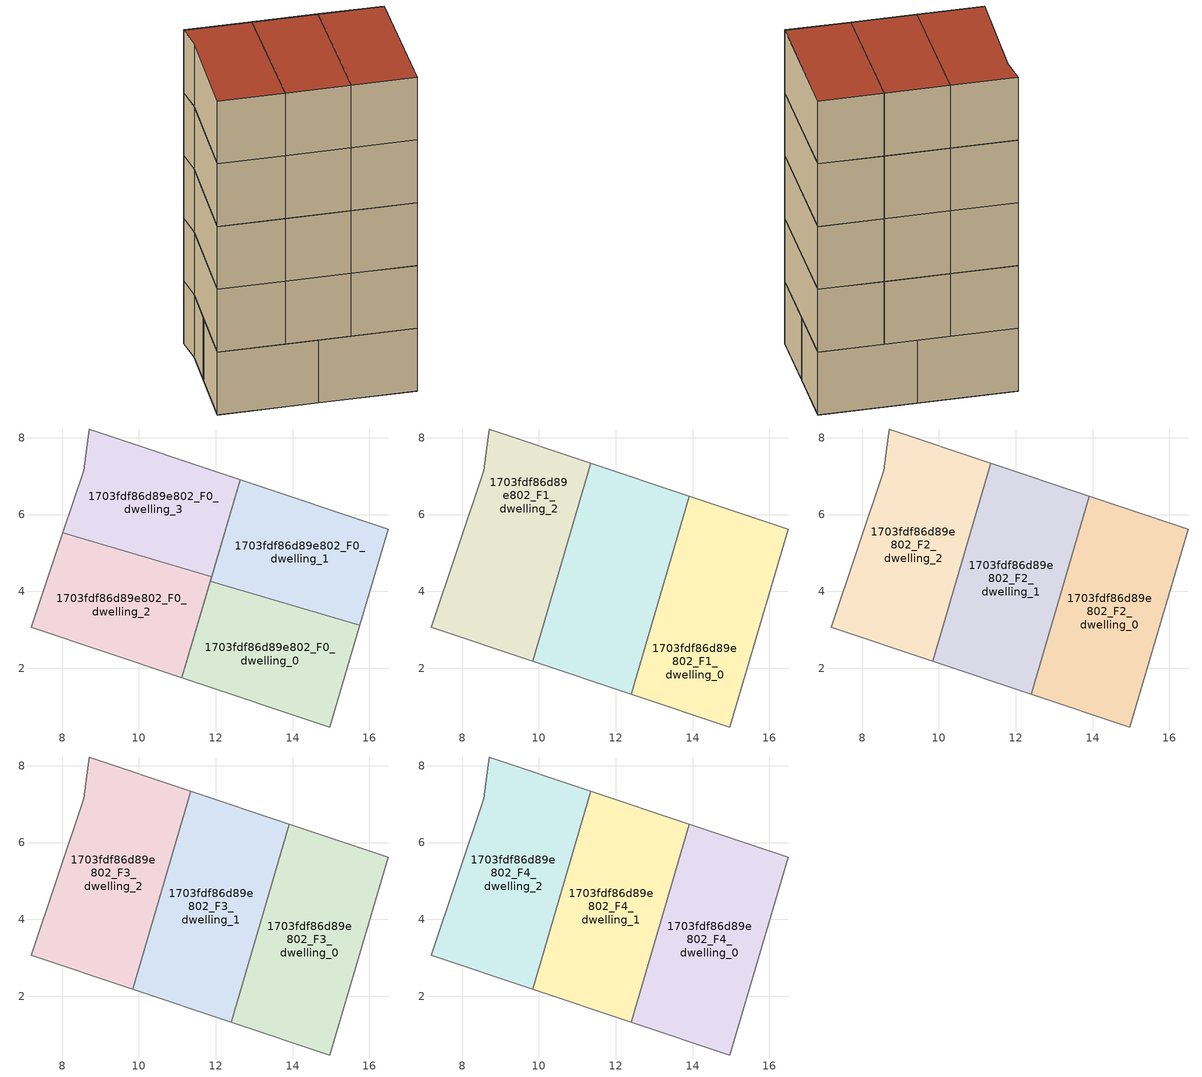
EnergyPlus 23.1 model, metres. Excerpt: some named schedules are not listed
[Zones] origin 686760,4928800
1703fdf86d89e802_F0_dwelling_0
 floor ground (EU_floor_Construction): 14.97,0.47 15.75,3.12 11.86,4.26 11.12,1.76 z0
 wall adiabatic (EU_wall_Construction): 15.75,3.12 14.97,0.47 11.12,1.76 11.86,4.26 z0:3
 wall to 1703fdf86d89e802_F0_dwelling_1 (EU_wall_Construction): 11.86,4.26 15.75,3.12 z0:3
1703fdf86d89e802_F0_dwelling_1
 floor ground (EU_floor_Construction): 15.75,3.12 16.49,5.62 12.64,6.91 11.86,4.26 z0
 wall adiabatic (EU_wall_Construction): 11.86,4.26 12.64,6.91 16.49,5.62 15.75,3.12 z0:3
1703fdf86d89e802_F0_dwelling_2
 floor ground (EU_floor_Construction): 11.12,1.76 11.9,4.39 8.02,5.53 7.2,3.07 z0
 wall adiabatic (EU_wall_Construction): 11.9,4.39 11.12,1.76 7.2,3.07 8.02,5.53 z0:3
 wall to 1703fdf86d89e802_F0_dwelling_3 (EU_wall_Construction): 8.02,5.53 11.9,4.39 z0:3
1703fdf86d89e802_F0_dwelling_3
 floor ground (EU_floor_Construction): 11.9,4.39 12.64,6.91 8.71,8.23 8.56,7.14 8.02,5.53 z0
 wall adiabatic (EU_wall_Construction): 8.02,5.53 8.56,7.14 8.71,8.23 12.64,6.91 11.9,4.39 z0:3
1703fdf86d89e802_F1_dwelling_0
 floor to 1703fdf86d89e802_F0_dwelling_0 (EU_floor_Construction): 14.97,0.47 15.75,3.12 13.16,3.88 12.41,1.33 z3
 floor to 1703fdf86d89e802_F0_dwelling_1 (EU_floor_Construction): 15.75,3.12 16.49,5.62 13.92,6.48 13.16,3.88 z3
 wall adiabatic (EU_wall_Construction): 13.92,6.48 16.49,5.62 14.97,0.47 12.41,1.33 z3:6
 wall to 1703fdf86d89e802_F1_dwelling_1 (EU_wall_Construction): 12.41,1.33 13.92,6.48 z3:6
1703fdf86d89e802_F1_dwelling_1
 floor to 1703fdf86d89e802_F0_dwelling_1 (EU_floor_Construction): 13.16,3.88 13.92,6.48 12.64,6.91 11.86,4.26 z3
 floor to 1703fdf86d89e802_F0_dwelling_0 (EU_floor_Construction): 12.41,1.33 13.16,3.88 11.86,4.26 11.12,1.76 z3
 floor to 1703fdf86d89e802_F0_dwelling_2 (EU_floor_Construction): 11.12,1.76 11.9,4.39 10.6,4.77 9.84,2.19 z3
 floor to 1703fdf86d89e802_F0_dwelling_3 (EU_floor_Construction): 11.9,4.39 12.64,6.91 11.36,7.34 10.6,4.77 z3
 wall adiabatic (EU_wall_Construction): 12.41,1.33 9.84,2.19 / 11.36,7.34 13.92,6.48 z3:6
 wall to 1703fdf86d89e802_F1_dwelling_2 (EU_wall_Construction): 9.84,2.19 11.36,7.34 z3:6
1703fdf86d89e802_F1_dwelling_2
 floor to 1703fdf86d89e802_F0_dwelling_2 (EU_floor_Construction): 9.84,2.19 10.6,4.77 8.02,5.53 7.2,3.07 z3
 floor to 1703fdf86d89e802_F0_dwelling_3 (EU_floor_Construction): 10.6,4.77 11.36,7.34 8.71,8.23 8.56,7.14 8.02,5.53 z3
 wall adiabatic (EU_wall_Construction): 9.84,2.19 7.2,3.07 8.56,7.14 8.71,8.23 11.36,7.34 z3:6
1703fdf86d89e802_F2_dwelling_0
 floor to 1703fdf86d89e802_F1_dwelling_0 (EU_floor_Construction): 14.97,0.47 16.49,5.62 13.92,6.48 12.41,1.33 z6
 wall adiabatic (EU_wall_Construction): 13.92,6.48 16.49,5.62 14.97,0.47 12.41,1.33 z6:9
 wall to 1703fdf86d89e802_F2_dwelling_1 (EU_wall_Construction): 12.41,1.33 13.92,6.48 z6:9
1703fdf86d89e802_F2_dwelling_1
 floor to 1703fdf86d89e802_F1_dwelling_1 (EU_floor_Construction): 12.41,1.33 13.92,6.48 11.36,7.34 9.84,2.19 z6
 wall adiabatic (EU_wall_Construction): 12.41,1.33 9.84,2.19 / 11.36,7.34 13.92,6.48 z6:9
 wall to 1703fdf86d89e802_F2_dwelling_2 (EU_wall_Construction): 9.84,2.19 11.36,7.34 z6:9
1703fdf86d89e802_F2_dwelling_2
 floor to 1703fdf86d89e802_F1_dwelling_2 (EU_floor_Construction): 9.84,2.19 11.36,7.34 8.71,8.23 8.56,7.14 7.2,3.07 z6
 wall adiabatic (EU_wall_Construction): 9.84,2.19 7.2,3.07 8.56,7.14 8.71,8.23 11.36,7.34 z6:9
1703fdf86d89e802_F3_dwelling_0
 floor to 1703fdf86d89e802_F2_dwelling_0 (EU_floor_Construction): 14.97,0.47 16.49,5.62 13.92,6.48 12.41,1.33 z9
 wall adiabatic (EU_wall_Construction): 13.92,6.48 16.49,5.62 14.97,0.47 12.41,1.33 z9:12
 wall to 1703fdf86d89e802_F3_dwelling_1 (EU_wall_Construction): 12.41,1.33 13.92,6.48 z9:12
1703fdf86d89e802_F3_dwelling_1
 floor to 1703fdf86d89e802_F2_dwelling_1 (EU_floor_Construction): 12.41,1.33 13.92,6.48 11.36,7.34 9.84,2.19 z9
 wall adiabatic (EU_wall_Construction): 12.41,1.33 9.84,2.19 / 11.36,7.34 13.92,6.48 z9:12
 wall to 1703fdf86d89e802_F3_dwelling_2 (EU_wall_Construction): 9.84,2.19 11.36,7.34 z9:12
1703fdf86d89e802_F3_dwelling_2
 floor to 1703fdf86d89e802_F2_dwelling_2 (EU_floor_Construction): 9.84,2.19 11.36,7.34 8.71,8.23 8.56,7.14 7.2,3.07 z9
 wall adiabatic (EU_wall_Construction): 9.84,2.19 7.2,3.07 8.56,7.14 8.71,8.23 11.36,7.34 z9:12
1703fdf86d89e802_F4_dwelling_0
 floor to 1703fdf86d89e802_F3_dwelling_0 (EU_floor_Construction): 14.97,0.47 16.49,5.62 13.92,6.48 12.41,1.33 z12
 wall adiabatic (EU_wall_Construction): 13.92,6.48 16.49,5.62 14.97,0.47 12.41,1.33 z12:15
 wall to 1703fdf86d89e802_F4_dwelling_1 (EU_wall_Construction): 12.41,1.33 13.92,6.48 z12:15
 roof outside (EU_roof_Construction): 16.49,5.62 14.97,0.47 12.41,1.33 13.92,6.48 z15
1703fdf86d89e802_F4_dwelling_1
 floor to 1703fdf86d89e802_F3_dwelling_1 (EU_floor_Construction): 12.41,1.33 13.92,6.48 11.36,7.34 9.84,2.19 z12
 wall adiabatic (EU_wall_Construction): 12.41,1.33 9.84,2.19 / 11.36,7.34 13.92,6.48 z12:15
 wall to 1703fdf86d89e802_F4_dwelling_2 (EU_wall_Construction): 9.84,2.19 11.36,7.34 z12:15
 roof outside (EU_roof_Construction): 13.92,6.48 12.41,1.33 9.84,2.19 11.36,7.34 z15
1703fdf86d89e802_F4_dwelling_2
 floor to 1703fdf86d89e802_F3_dwelling_2 (EU_floor_Construction): 9.84,2.19 11.36,7.34 8.71,8.23 8.56,7.14 7.2,3.07 z12
 wall adiabatic (EU_wall_Construction): 9.84,2.19 7.2,3.07 8.56,7.14 8.71,8.23 11.36,7.34 z12:15
 roof outside (EU_roof_Construction): 11.36,7.34 9.84,2.19 7.2,3.07 8.56,7.14 8.71,8.23 z15
[Building]
EU S2 Campaign: North Axis=0; Terrain=City; Solar Distribution=FullExterior
[Site:Location]
Bologna: Latitude=44.5; Longitude=11.25; Time Zone=1; Elevation=37
[SizingPeriod:WeatherFileDays]
AnnualSizingPeriod: Begin Month=1; Begin Day of Month=1; End Month=12; End Day of Month=31; Day of Week for Start Day=Monday; Use Weather File Daylight Saving Period=No; Use Weather File Rain and Snow Indicators=No
[MATERIAL]
EU_InternalMass_Material: Roughness=MediumRough; Thickness=0.1; Conductivity=1; Density=1800; Specific Heat=900; Thermal Absorptance=0.9; Solar Absorptance=0.7; Visible Absorptance=0.7
[MATERIAL:NOMASS] Roughness=MediumRough; Thermal Absorptance=0.9; Solar Absorptance=0.7; Visible Absorptance=0.7
Name | Thermal Resistance
EU_wall_NoMass | 0.905828
EU_roof_NoMass | 0.37593
EU_floor_NoMass | 0.67114
[CONSTRUCTION]
EU_wall_Construction: EU_wall_NoMass
EU_roof_Construction: EU_roof_NoMass
EU_floor_Construction: EU_floor_NoMass
EU_InternalMass_Construction: EU_InternalMass_Material
[ZONE] Type=1; Multiplier=1; Ceiling Height=autocalculate; Floor Area=autocalculate; Part of Total Floor Area=Yes
Name | Volume
1703fdf86d89e802_F0_dwelling_0 | 32.6851
1703fdf86d89e802_F1_dwelling_0; 1703fdf86d89e802_F2_dwelling_0; 1703fdf86d89e802_F3_dwelling_0; 1703fdf86d89e802_F4_dwelling_0 | 43.5842
1703fdf86d89e802_F0_dwelling_1 | 32.6865
1703fdf86d89e802_F1_dwelling_1; 1703fdf86d89e802_F2_dwelling_1; 1703fdf86d89e802_F3_dwelling_1; 1703fdf86d89e802_F4_dwelling_1 | 43.574
1703fdf86d89e802_F0_dwelling_2 | 32.6895
1703fdf86d89e802_F1_dwelling_2; 1703fdf86d89e802_F2_dwelling_2; 1703fdf86d89e802_F3_dwelling_2; 1703fdf86d89e802_F4_dwelling_2 | 43.593
1703fdf86d89e802_F0_dwelling_3 | 32.6829
[INTERNALMASS] Construction=EU_InternalMass_Construction
Name | Zone or ZoneList | Surface Area
1703fdf86d89e802_F0_dwelling_0_EU_InternalMass | 1703fdf86d89e802_F0_dwelling_0 | 10.8944
1703fdf86d89e802_F0_dwelling_1_EU_InternalMass | 1703fdf86d89e802_F0_dwelling_1 | 10.8969
1703fdf86d89e802_F0_dwelling_2_EU_InternalMass | 1703fdf86d89e802_F0_dwelling_2 | 10.8961
1703fdf86d89e802_F0_dwelling_3_EU_InternalMass | 1703fdf86d89e802_F0_dwelling_3 | 10.8953
1703fdf86d89e802_F1_dwelling_0_EU_InternalMass | 1703fdf86d89e802_F1_dwelling_0 | 14.5281
1703fdf86d89e802_F1_dwelling_1_EU_InternalMass | 1703fdf86d89e802_F1_dwelling_1 | 14.5247
1703fdf86d89e802_F1_dwelling_2_EU_InternalMass | 1703fdf86d89e802_F1_dwelling_2 | 14.531
1703fdf86d89e802_F2_dwelling_0_EU_InternalMass | 1703fdf86d89e802_F2_dwelling_0 | 14.5281
1703fdf86d89e802_F2_dwelling_1_EU_InternalMass | 1703fdf86d89e802_F2_dwelling_1 | 14.5247
1703fdf86d89e802_F2_dwelling_2_EU_InternalMass | 1703fdf86d89e802_F2_dwelling_2 | 14.531
1703fdf86d89e802_F3_dwelling_0_EU_InternalMass | 1703fdf86d89e802_F3_dwelling_0 | 14.5281
1703fdf86d89e802_F3_dwelling_1_EU_InternalMass | 1703fdf86d89e802_F3_dwelling_1 | 14.5247
1703fdf86d89e802_F3_dwelling_2_EU_InternalMass | 1703fdf86d89e802_F3_dwelling_2 | 14.531
1703fdf86d89e802_F4_dwelling_0_EU_InternalMass | 1703fdf86d89e802_F4_dwelling_0 | 14.5281
1703fdf86d89e802_F4_dwelling_1_EU_InternalMass | 1703fdf86d89e802_F4_dwelling_1 | 14.5247
1703fdf86d89e802_F4_dwelling_2_EU_InternalMass | 1703fdf86d89e802_F4_dwelling_2 | 14.531
[OTHEREQUIPMENT] Fuel Type=Electricity; Design Level Calculation Method=Watts/Area; Power per Zone Floor Area=1; Fraction Latent=0; Fraction Radiant=0; Fraction Lost=0; Carbon Dioxide Generation Rate=0; EndUse Subcategory=EU_Step8_InternalGains
Name | Zone or ZoneList or Space or SpaceList | Schedule
EU_Step8_InternalGain_1703fdf86d89e802_F0_dwelling_0_f000 | 1703fdf86d89e802_F0_dwelling_0 | EU_Step8_GainSchedule_1703fdf86d89e802_F0_dwelling_0_f000
EU_Step8_InternalGain_1703fdf86d89e802_F0_dwelling_1_f000 | 1703fdf86d89e802_F0_dwelling_1 | EU_Step8_GainSchedule_1703fdf86d89e802_F0_dwelling_1_f000
EU_Step8_InternalGain_1703fdf86d89e802_F0_dwelling_2_f000 | 1703fdf86d89e802_F0_dwelling_2 | EU_Step8_GainSchedule_1703fdf86d89e802_F0_dwelling_2_f000
EU_Step8_InternalGain_1703fdf86d89e802_F0_dwelling_3_f000 | 1703fdf86d89e802_F0_dwelling_3 | EU_Step8_GainSchedule_1703fdf86d89e802_F0_dwelling_3_f000
EU_Step8_InternalGain_1703fdf86d89e802_F1_dwelling_0_f000 | 1703fdf86d89e802_F1_dwelling_0 | EU_Step8_GainSchedule_1703fdf86d89e802_F1_dwelling_0_f000
EU_Step8_InternalGain_1703fdf86d89e802_F1_dwelling_1_f000 | 1703fdf86d89e802_F1_dwelling_1 | EU_Step8_GainSchedule_1703fdf86d89e802_F1_dwelling_1_f000
EU_Step8_InternalGain_1703fdf86d89e802_F1_dwelling_2_f000 | 1703fdf86d89e802_F1_dwelling_2 | EU_Step8_GainSchedule_1703fdf86d89e802_F1_dwelling_2_f000
EU_Step8_InternalGain_1703fdf86d89e802_F2_dwelling_0_f000 | 1703fdf86d89e802_F2_dwelling_0 | EU_Step8_GainSchedule_1703fdf86d89e802_F2_dwelling_0_f000
EU_Step8_InternalGain_1703fdf86d89e802_F2_dwelling_1_f000 | 1703fdf86d89e802_F2_dwelling_1 | EU_Step8_GainSchedule_1703fdf86d89e802_F2_dwelling_1_f000
EU_Step8_InternalGain_1703fdf86d89e802_F2_dwelling_2_f000 | 1703fdf86d89e802_F2_dwelling_2 | EU_Step8_GainSchedule_1703fdf86d89e802_F2_dwelling_2_f000
EU_Step8_InternalGain_1703fdf86d89e802_F3_dwelling_0_f000 | 1703fdf86d89e802_F3_dwelling_0 | EU_Step8_GainSchedule_1703fdf86d89e802_F3_dwelling_0_f000
EU_Step8_InternalGain_1703fdf86d89e802_F3_dwelling_1_f000 | 1703fdf86d89e802_F3_dwelling_1 | EU_Step8_GainSchedule_1703fdf86d89e802_F3_dwelling_1_f000
EU_Step8_InternalGain_1703fdf86d89e802_F3_dwelling_2_f000 | 1703fdf86d89e802_F3_dwelling_2 | EU_Step8_GainSchedule_1703fdf86d89e802_F3_dwelling_2_f000
EU_Step8_InternalGain_1703fdf86d89e802_F4_dwelling_0_f000 | 1703fdf86d89e802_F4_dwelling_0 | EU_Step8_GainSchedule_1703fdf86d89e802_F4_dwelling_0_f000
EU_Step8_InternalGain_1703fdf86d89e802_F4_dwelling_1_f000 | 1703fdf86d89e802_F4_dwelling_1 | EU_Step8_GainSchedule_1703fdf86d89e802_F4_dwelling_1_f000
EU_Step8_InternalGain_1703fdf86d89e802_F4_dwelling_2_f000 | 1703fdf86d89e802_F4_dwelling_2 | EU_Step8_GainSchedule_1703fdf86d89e802_F4_dwelling_2_f000
[ZONEVENTILATION:DESIGNFLOWRATE] Schedule=EU_AlwaysOn; Design Flow Rate Calculation Method=AirChanges/Hour; Air Changes per Hour=0.73129; Ventilation Type=Natural; Fan Pressure Rise=0; Fan Total Efficiency=1; Constant Term Coefficient=1; Temperature Term Coefficient=0; Velocity Term Coefficient=0; Velocity Squared Term Coefficient=0; Minimum Indoor Temperature=-100; Maximum Indoor Temperature=100; Delta Temperature=-100; Minimum Outdoor Temperature=-100; Maximum Outdoor Temperature=100; Maximum Wind Speed=40
Name | Zone or ZoneList or Space or SpaceList
EU_ConstantAir_1703fdf86d89e802_F0_dwelling_0 | 1703fdf86d89e802_F0_dwelling_0
EU_ConstantAir_1703fdf86d89e802_F0_dwelling_1 | 1703fdf86d89e802_F0_dwelling_1
EU_ConstantAir_1703fdf86d89e802_F0_dwelling_2 | 1703fdf86d89e802_F0_dwelling_2
EU_ConstantAir_1703fdf86d89e802_F0_dwelling_3 | 1703fdf86d89e802_F0_dwelling_3
EU_ConstantAir_1703fdf86d89e802_F1_dwelling_0 | 1703fdf86d89e802_F1_dwelling_0
EU_ConstantAir_1703fdf86d89e802_F1_dwelling_1 | 1703fdf86d89e802_F1_dwelling_1
EU_ConstantAir_1703fdf86d89e802_F1_dwelling_2 | 1703fdf86d89e802_F1_dwelling_2
EU_ConstantAir_1703fdf86d89e802_F2_dwelling_0 | 1703fdf86d89e802_F2_dwelling_0
EU_ConstantAir_1703fdf86d89e802_F2_dwelling_1 | 1703fdf86d89e802_F2_dwelling_1
EU_ConstantAir_1703fdf86d89e802_F2_dwelling_2 | 1703fdf86d89e802_F2_dwelling_2
EU_ConstantAir_1703fdf86d89e802_F3_dwelling_0 | 1703fdf86d89e802_F3_dwelling_0
EU_ConstantAir_1703fdf86d89e802_F3_dwelling_1 | 1703fdf86d89e802_F3_dwelling_1
EU_ConstantAir_1703fdf86d89e802_F3_dwelling_2 | 1703fdf86d89e802_F3_dwelling_2
EU_ConstantAir_1703fdf86d89e802_F4_dwelling_0 | 1703fdf86d89e802_F4_dwelling_0
EU_ConstantAir_1703fdf86d89e802_F4_dwelling_1 | 1703fdf86d89e802_F4_dwelling_1
EU_ConstantAir_1703fdf86d89e802_F4_dwelling_2 | 1703fdf86d89e802_F4_dwelling_2
[HVACTEMPLATE:THERMOSTAT] Constant Heating Setpoint=20; Constant Cooling Setpoint=50
EU_HeatOnly_1703fdf86d89e802_F0_dwelling_0; EU_HeatOnly_1703fdf86d89e802_F0_dwelling_1; EU_HeatOnly_1703fdf86d89e802_F0_dwelling_2; EU_HeatOnly_1703fdf86d89e802_F0_dwelling_3; EU_HeatOnly_1703fdf86d89e802_F1_dwelling_0; EU_HeatOnly_1703fdf86d89e802_F1_dwelling_1; EU_HeatOnly_1703fdf86d89e802_F1_dwelling_2; EU_HeatOnly_1703fdf86d89e802_F2_dwelling_0; EU_HeatOnly_1703fdf86d89e802_F2_dwelling_1; EU_HeatOnly_1703fdf86d89e802_F2_dwelling_2; EU_HeatOnly_1703fdf86d89e802_F3_dwelling_0; EU_HeatOnly_1703fdf86d89e802_F3_dwelling_1; EU_HeatOnly_1703fdf86d89e802_F3_dwelling_2; EU_HeatOnly_1703fdf86d89e802_F4_dwelling_0; EU_HeatOnly_1703fdf86d89e802_F4_dwelling_1; EU_HeatOnly_1703fdf86d89e802_F4_dwelling_2
[HVACTEMPLATE:ZONE:IDEALLOADSAIRSYSTEM] System Availability Schedule=EU_AlwaysOn; Maximum Heating Supply Air Temperature=50; Minimum Cooling Supply Air Temperature=13; Maximum Heating Supply Air Humidity Ratio=0.0156; Minimum Cooling Supply Air Humidity Ratio=0.0077; Heating Limit=NoLimit; Cooling Limit=NoLimit; Heating Availability Schedule=EU_AlwaysOn; Cooling Availability Schedule=EU_CoolingOff; Dehumidification Control Type=ConstantSensibleHeatRatio; Cooling Sensible Heat Ratio=0.7; Dehumidification Setpoint=60; Humidification Control Type=None; Humidification Setpoint=30; Outdoor Air Method=None; Outdoor Air Flow Rate per Person=0.00944; Outdoor Air Flow Rate per Zone Floor Area=0; Outdoor Air Flow Rate per Zone=0; Demand Controlled Ventilation Type=None; Outdoor Air Economizer Type=NoEconomizer; Heat Recovery Type=None; Sensible Heat Recovery Effectiveness=0.7; Latent Heat Recovery Effectiveness=0.65
Name | Template Thermostat
1703fdf86d89e802_F0_dwelling_0 | EU_HeatOnly_1703fdf86d89e802_F0_dwelling_0
1703fdf86d89e802_F0_dwelling_1 | EU_HeatOnly_1703fdf86d89e802_F0_dwelling_1
1703fdf86d89e802_F0_dwelling_2 | EU_HeatOnly_1703fdf86d89e802_F0_dwelling_2
1703fdf86d89e802_F0_dwelling_3 | EU_HeatOnly_1703fdf86d89e802_F0_dwelling_3
1703fdf86d89e802_F1_dwelling_0 | EU_HeatOnly_1703fdf86d89e802_F1_dwelling_0
1703fdf86d89e802_F1_dwelling_1 | EU_HeatOnly_1703fdf86d89e802_F1_dwelling_1
1703fdf86d89e802_F1_dwelling_2 | EU_HeatOnly_1703fdf86d89e802_F1_dwelling_2
1703fdf86d89e802_F2_dwelling_0 | EU_HeatOnly_1703fdf86d89e802_F2_dwelling_0
1703fdf86d89e802_F2_dwelling_1 | EU_HeatOnly_1703fdf86d89e802_F2_dwelling_1
1703fdf86d89e802_F2_dwelling_2 | EU_HeatOnly_1703fdf86d89e802_F2_dwelling_2
1703fdf86d89e802_F3_dwelling_0 | EU_HeatOnly_1703fdf86d89e802_F3_dwelling_0
1703fdf86d89e802_F3_dwelling_1 | EU_HeatOnly_1703fdf86d89e802_F3_dwelling_1
1703fdf86d89e802_F3_dwelling_2 | EU_HeatOnly_1703fdf86d89e802_F3_dwelling_2
1703fdf86d89e802_F4_dwelling_0 | EU_HeatOnly_1703fdf86d89e802_F4_dwelling_0
1703fdf86d89e802_F4_dwelling_1 | EU_HeatOnly_1703fdf86d89e802_F4_dwelling_1
1703fdf86d89e802_F4_dwelling_2 | EU_HeatOnly_1703fdf86d89e802_F4_dwelling_2
[SIZING:ZONE] Zone Cooling Design Supply Air Temperature Input Method=SupplyAirTemperature; Zone Cooling Design Supply Air Temperature=13; Zone Heating Design Supply Air Temperature Input Method=SupplyAirTemperature; Zone Heating Design Supply Air Temperature=50; Zone Cooling Design Supply Air Humidity Ratio=0.008; Zone Heating Design Supply Air Humidity Ratio=0.008; Cooling Design Air Flow Method=DesignDay; Cooling Design Air Flow Rate=0; Cooling Minimum Air Flow per Zone Floor Area=0.000762; Cooling Minimum Air Flow=0; Cooling Minimum Air Flow Fraction=0.2; Heating Design Air Flow Method=DesignDay; Heating Design Air Flow Rate=0; Heating Maximum Air Flow per Zone Floor Area=0.002032; Heating Maximum Air Flow=0.141576; Heating Maximum Air Flow Fraction=0.3; Account for Dedicated Outdoor Air System=No; Dedicated Outdoor Air System Control Strategy=NeutralSupplyAir; Dedicated Outdoor Air Low Setpoint Temperature for Design=autosize; Dedicated Outdoor Air High Setpoint Temperature for Design=autosize; Zone Load Sizing Method=Sensible Load Only No Latent Load; Zone Latent Cooling Design Supply Air Humidity Ratio Input Method=HumidityRatioDifference; Zone Cooling Design Supply Air Humidity Ratio Difference=0.005; Zone Latent Heating Design Supply Air Humidity Ratio Input Method=HumidityRatioDifference; Zone Humidification Design Supply Air Humidity Ratio Difference=0.005
1703fdf86d89e802_F0_dwelling_0; 1703fdf86d89e802_F0_dwelling_1; 1703fdf86d89e802_F0_dwelling_2; 1703fdf86d89e802_F0_dwelling_3; 1703fdf86d89e802_F1_dwelling_0; 1703fdf86d89e802_F1_dwelling_1; 1703fdf86d89e802_F1_dwelling_2; 1703fdf86d89e802_F2_dwelling_0; 1703fdf86d89e802_F2_dwelling_1; 1703fdf86d89e802_F2_dwelling_2; 1703fdf86d89e802_F3_dwelling_0; 1703fdf86d89e802_F3_dwelling_1; 1703fdf86d89e802_F3_dwelling_2; 1703fdf86d89e802_F4_dwelling_0; 1703fdf86d89e802_F4_dwelling_1; 1703fdf86d89e802_F4_dwelling_2
[SCHEDULE:FILE] Column Number=1; Rows to Skip at Top=0; Number of Hours of Data=8760; Column Separator=Comma; Interpolate to Timestep=No; Minutes per Item=60; Adjust Schedule for Daylight Savings=Yes
Name | File
EU_Step8_GainSchedule_1703fdf86d89e802_F0_dwelling_0_f000 | ../../schedules/1703fdf86d89e802/1703fdf86d89e802_F0_dwelling_0_f000_gain.csv
EU_Step8_GainSchedule_1703fdf86d89e802_F0_dwelling_1_f000 | ../../schedules/1703fdf86d89e802/1703fdf86d89e802_F0_dwelling_1_f000_gain.csv
EU_Step8_GainSchedule_1703fdf86d89e802_F0_dwelling_2_f000 | ../../schedules/1703fdf86d89e802/1703fdf86d89e802_F0_dwelling_2_f000_gain.csv
